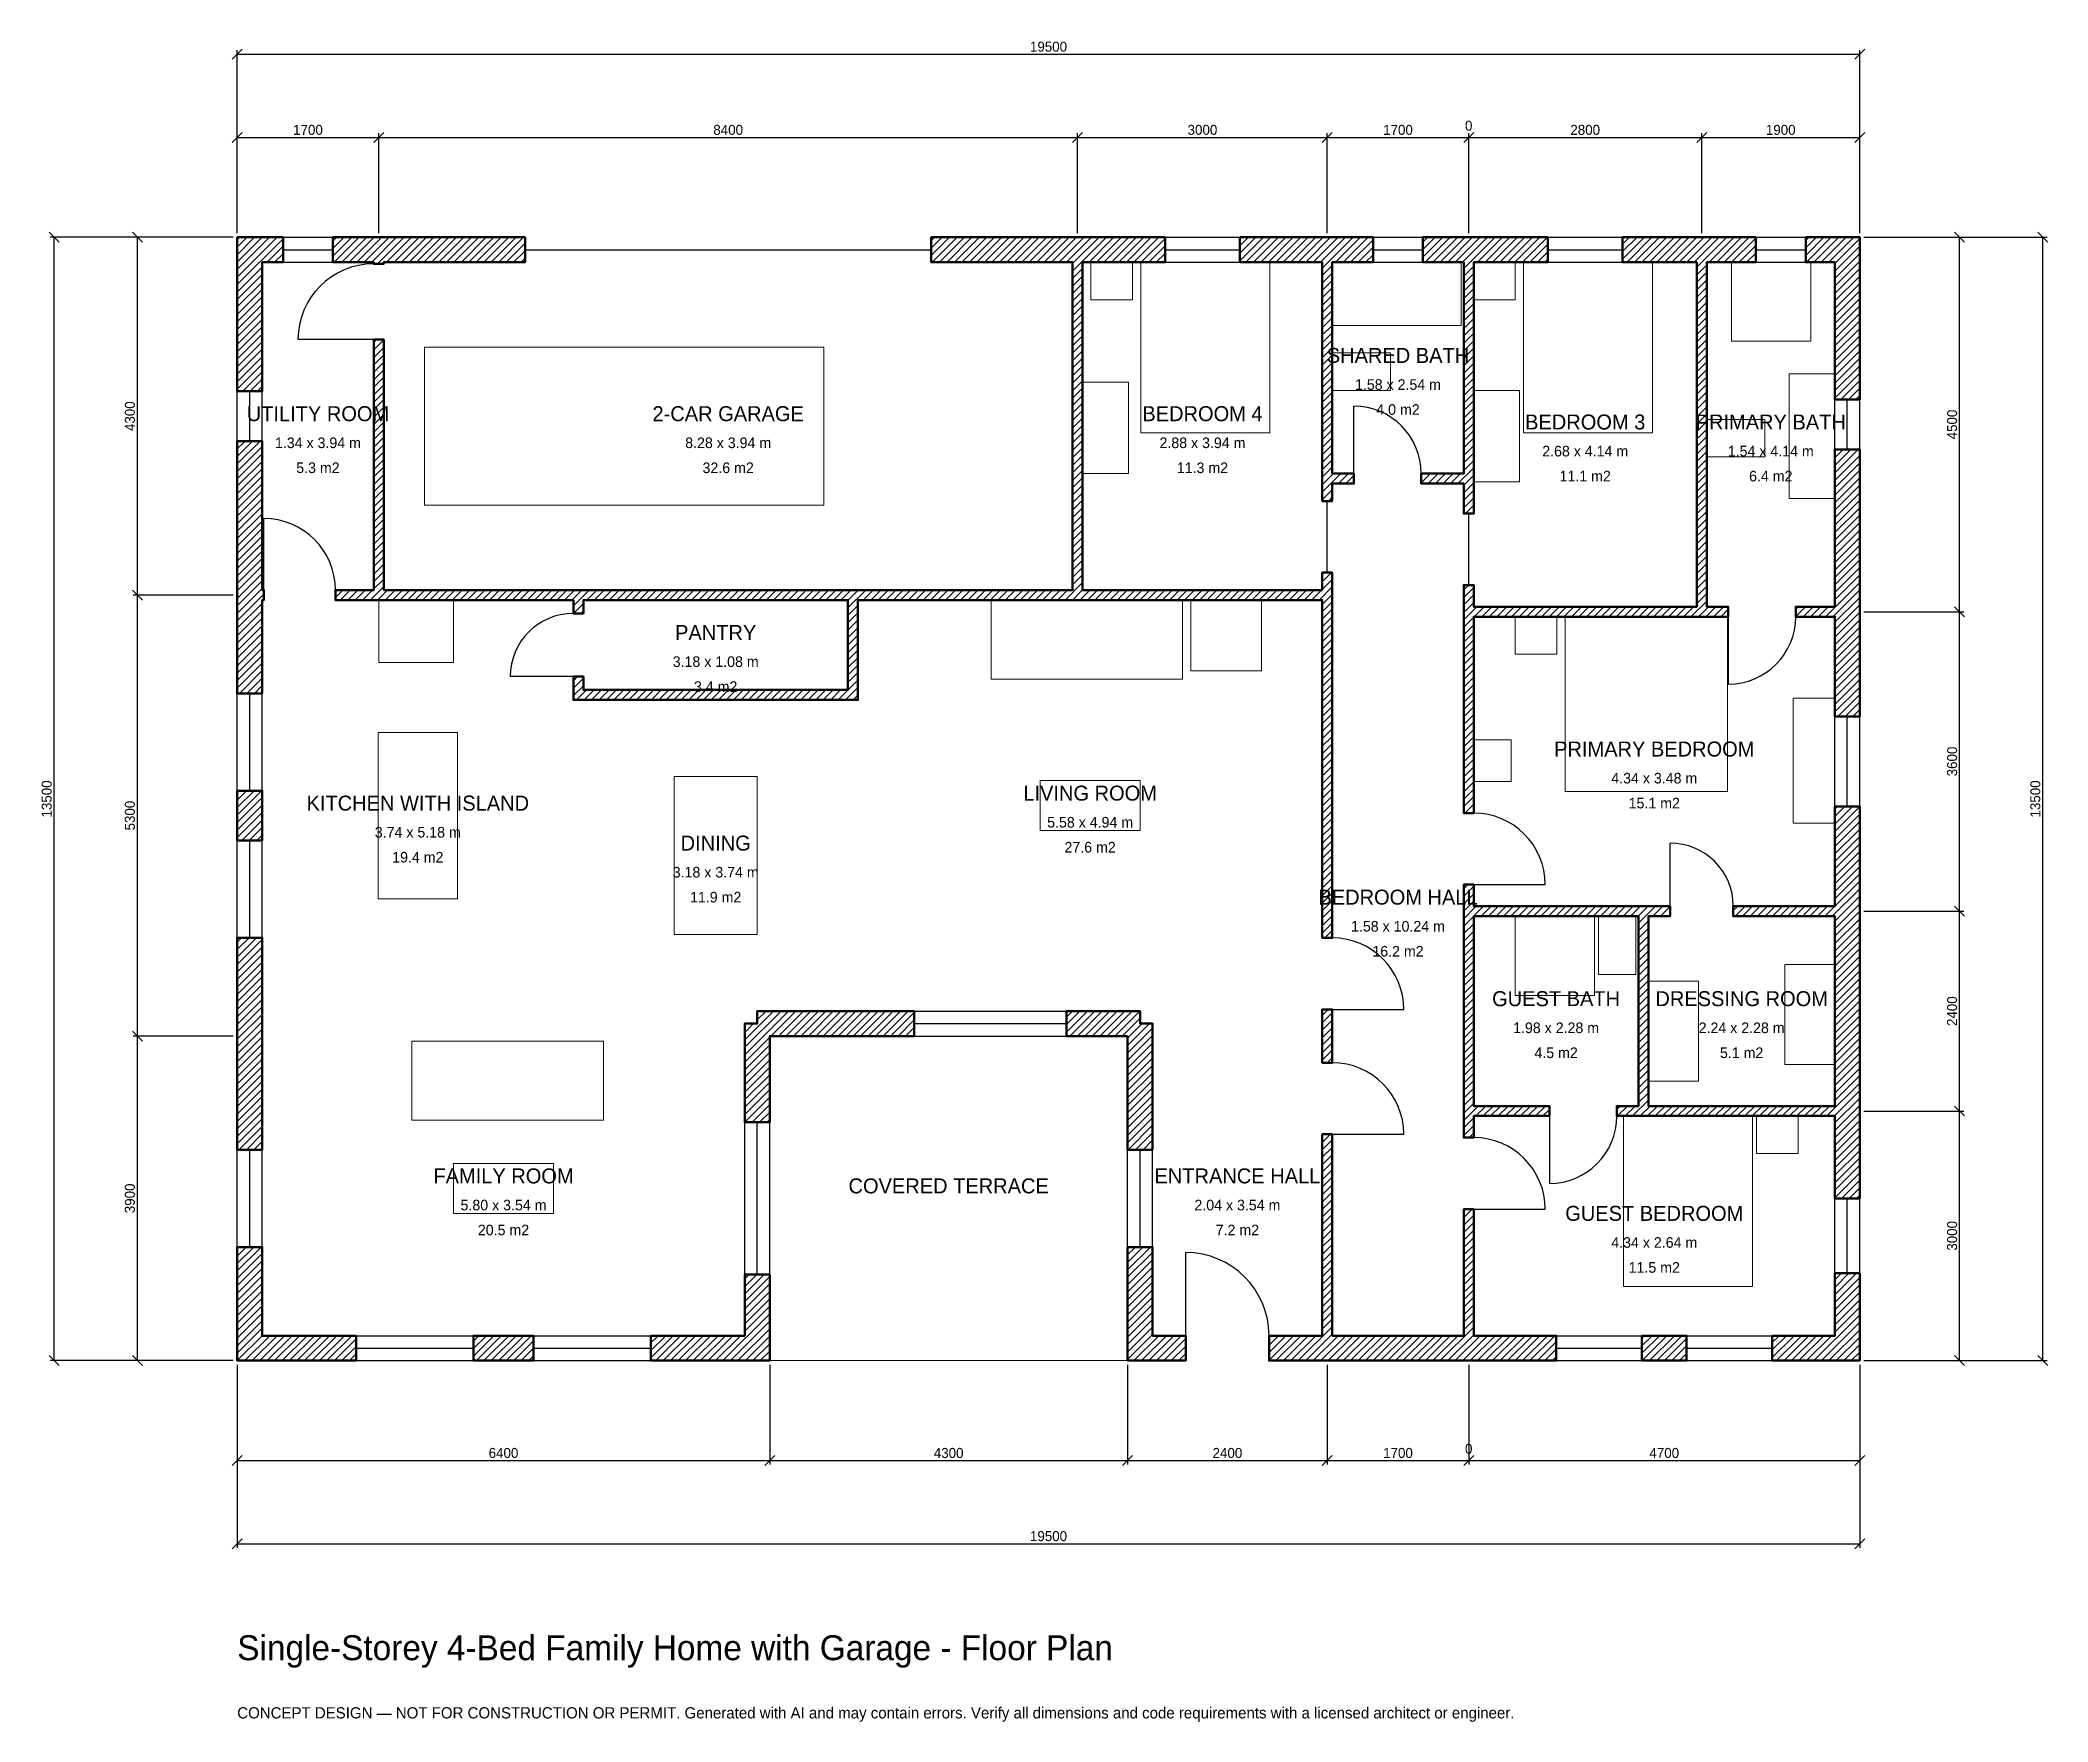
# Model space of a CAD drawing. Header units: millimetres. Extents: x -2369 to 21760, y -4341 to 15869.
import ezdxf
from ezdxf.enums import TextEntityAlignment as Align

# ---------------------------------------------------------------- set-up
doc = ezdxf.new("R2010")
doc.units = ezdxf.units.MM
doc.linetypes.add('DASHED', pattern=[1.524, 1.27, -0.254])
for name, color, linetype, lineweight in [('A-ANNO-DIMS', 1, 'Continuous', 13), ('A-ANNO-TEXT', 7, 'Continuous', 18), ('A-AREA-IDEN', 7, 'Continuous', 18), ('A-DOOR', 2, 'Continuous', 25), ('A-FLOR-FIXT', 9, 'Continuous', 13), ('A-FURN', 9, 'Continuous', 13), ('A-GLAZ', 4, 'Continuous', 25), ('A-SITE-PAVE', 8, 'Continuous', 13), ('A-WALL', 7, 'Continuous', 50), ('A-WALL-PATT', 8, 'Continuous', 13)]:
    doc.layers.add(name, color=color, linetype=linetype, lineweight=lineweight)
doc.dimstyles.new('PLAN', dxfattribs={"dimtxt": 120, "dimasz": 80, "dimexe": 50, "dimexo": 50, "dimgap": 30, "dimtad": 1, "dimdec": 0, "dimtsz": 60, "dimcen": 2.5, "dimclrd": 1, "dimclre": 1, "dimazin": 3, "dimtfac": 1, "dimtmove": 0, "dimatfit": 3})

msp = doc.modelspace()

# ---------------------------------------------------------------- hatches: boundary and pattern name
at = {"layer": 'A-WALL-PATT'}
h = msp.add_hatch(dxfattribs=at)
h.set_pattern_fill('ANSI31', color=8, scale=20)
h.paths.add_polyline_path([(4971.6667, 0), (4971.6667, 300), (6100, 300), (6100, 1035), (6400, 1035), (6400, 300), (6400.001, 300), (6400.001, 0), (6400, 0), (6400, -0.001), (6100, -0.001), (6100, 0), (4971.6667, 0)])
h.paths.add_polyline_path([(2838.3333, 0), (2838.3333, 300), (3561.6667, 300), (3561.6667, 0), (2838.3333, 0)])
h.paths.add_polyline_path([(300, 0), (300, -0.001), (0, -0.001), (0, 0), (-0.001, 0), (-0.001, 300), (0, 300), (0, 1365), (300, 1365), (300, 300), (1428.3333, 300), (1428.3333, 0), (300, 0)])
h.paths.add_polyline_path([(0, 3750), (0, 4050), (0, 5081.6667), (300, 5081.6667), (300, 4050), (300, 3750), (300, 2535), (0, 2535), (0, 3750)])
h.paths.add_polyline_path([(0, 6848.3333), (300, 6848.3333), (300, 6251.6667), (0, 6251.6667), (0, 6848.3333)])
h.paths.add_polyline_path([(0, 9050), (0, 9140), (-0.001, 9140), (-0.001, 9260), (0, 9260), (0, 9350), (0, 11050), (300, 11050), (300, 9350), (300, 9260), (320, 9260), (320, 9140), (300, 9140), (300, 9050), (300, 8018.3333), (0, 8018.3333), (0, 9050)])
h.paths.add_polyline_path([(0, 13200), (-0.001, 13200), (-0.001, 13500), (0, 13500), (0, 13500.001), (300, 13500.001), (300, 13500), (550, 13500), (550, 13200), (300, 13200), (300, 11650), (0, 11650), (0, 13200)])
h.paths.add_polyline_path([(1550, 13500), (1640, 13500), (1640, 13500.001), (1760, 13500.001), (1760, 13500), (1850, 13500), (3460, 13500), (3460, 13200), (1850, 13200), (1760, 13200), (1760, 13180), (1640, 13180), (1640, 13200), (1550, 13200), (1150, 13200), (1150, 13500), (1550, 13500)])
h.paths.add_polyline_path([(9950, 13500), (10040, 13500), (10040, 13500.001), (10160, 13500.001), (10160, 13500), (10250, 13500), (11150, 13500), (11150, 13200), (10250, 13200), (10160, 13200), (10160, 9260), (13040, 9260), (13040, 9470), (13160, 9470), (13160, 9260), (13160, 9260), (13160, 5080), (13040, 5080), (13040, 9140), (13040, 9140), (10160, 9140), (10040, 9140), (7460, 9140), (7460, 8060), (7460, 7940), (7340, 7940), (4160, 7940), (4040, 7940), (4040, 8060), (4040, 8220), (4160, 8220), (4160, 8060), (7340, 8060), (7340, 9140), (4160, 9140), (4160, 8980), (4040, 8980), (4040, 9140), (1760, 9140), (1640, 9140), (1180, 9140), (1180, 9260), (1640, 9260), (1640, 12270), (1760, 12270), (1760, 9260), (4040, 9260), (4160, 9260), (7340, 9260), (7340, 9260), (7460, 9260), (10040, 9260), (10040, 13200), (9950, 13200), (8340, 13200), (8340, 13500), (9950, 13500)])
h.paths.add_polyline_path([(12950, 13500), (13040, 13500), (13040, 13500.001), (13160, 13500.001), (13160, 13500), (13250, 13500), (13650, 13500), (13650, 13200), (13250, 13200), (13160, 13200), (13160, 10660), (13420, 10660), (13420, 10540), (13160, 10540), (13160, 10330), (13040, 10330), (13040, 10540), (13040, 10660), (13040, 13200), (12950, 13200), (12050, 13200), (12050, 13500), (12950, 13500)])
h.paths.add_polyline_path([(14650, 13500), (14740, 13500), (14740, 13500.001), (14860, 13500.001), (14860, 13500), (14950, 13500), (15750, 13500), (15750, 13200), (14950, 13200), (14860, 13200), (14860, 10660), (14860, 10540), (14860, 10180), (14740, 10180), (14740, 10540), (14230, 10540), (14230, 10660), (14740, 10660), (14740, 13200), (14650, 13200), (14250, 13200), (14250, 13500), (14650, 13500)])
h.paths.add_polyline_path([(17450, 13500), (17540, 13500), (17540, 13500.001), (17660, 13500.001), (17660, 13500), (17750, 13500), (18250, 13500), (18250, 13200), (17750, 13200), (17660, 13200), (17660, 9060), (17920, 9060), (17920, 8940), (17660, 8940), (17540, 8940), (14860, 8940), (14860, 6580), (14740, 6580), (14740, 8940), (14740, 9060), (14740, 9320), (14860, 9320), (14860, 9060), (17540, 9060), (17540, 13200), (17450, 13200), (16650, 13200), (16650, 13500), (17450, 13500)])
h.paths.add_polyline_path([(19200, 13500), (19200, 13500.001), (19500, 13500.001), (19500, 13500), (19500.001, 13500), (19500.001, 13200), (19500, 13200), (19500, 11550), (19200, 11550), (19200, 13200), (18850, 13200), (18850, 13500), (19200, 13500)])
h.paths.add_polyline_path([(19500, 9150), (19500, 9060), (19500.001, 9060), (19500.001, 8940), (19500, 8940), (19500, 8850), (19500, 7740), (19200, 7740), (19200, 8850), (19200, 8940), (18730, 8940), (18730, 9060), (19200, 9060), (19200, 9150), (19200, 10950), (19500, 10950), (19500, 9150)])
h.paths.add_polyline_path([(19500, 5550), (19500, 5460), (19500.001, 5460), (19500.001, 5340), (19500, 5340), (19500, 5250), (19500, 3150), (19500, 3060), (19500.001, 3060), (19500.001, 2940), (19500, 2940), (19500, 2850), (19500, 1950), (19200, 1950), (19200, 2850), (19200, 2940), (16960, 2940), (16840, 2940), (16840, 2940), (16580, 2940), (16580, 3060), (16840, 3060), (16840, 3060), (16840, 5340), (16840, 5340), (14860, 5340), (14860, 3060), (15770, 3060), (15770, 2940), (14860, 2940), (14860, 2680), (14740, 2680), (14740, 2940), (14740, 3060), (14740, 5340), (14740, 5460), (14740, 5720), (14860, 5720), (14860, 5460), (16840, 5460), (16840, 5460), (16960, 5460), (17220, 5460), (17220, 5340), (16960, 5340), (16960, 3060), (19200, 3060), (19200, 3150), (19200, 5250), (19200, 5340), (17980, 5340), (17980, 5460), (19200, 5460), (19200, 5550), (19200, 6660), (19500, 6660), (19500, 5550)])
h.paths.add_polyline_path([(19500, 300), (19500.001, 300), (19500.001, 0), (19500, 0), (19500, -0.001), (19200, -0.001), (19200, 0), (18448.3333, 0), (18448.3333, 300), (19200, 300), (19200, 1050), (19500, 1050), (19500, 300)])
h.paths.add_polyline_path([(16881.6667, 0), (16881.6667, 300), (17418.3333, 300), (17418.3333, 0), (16881.6667, 0)])
h.paths.add_polyline_path([(14950, 0), (14860, 0), (14860, -0.001), (14740, -0.001), (14740, 0), (14650, 0), (13250, 0), (13160, 0), (13160, -0.001), (13040, -0.001), (13040, 0), (12950, 0), (12400, 0), (12400, 300), (12950, 300), (13040, 300), (13040, 2720), (13160, 2720), (13160, 300), (13250, 300), (14650, 300), (14740, 300), (14740, 1820), (14860, 1820), (14860, 300), (14950, 300), (15851.6667, 300), (15851.6667, 0), (14950, 0)])
h.paths.add_polyline_path([(11000, 0), (11000, -0.001), (10700, -0.001), (10700, 0), (10699.999, 0), (10699.999, 300), (10700, 300), (10700, 1365), (11000, 1365), (11000, 300), (11400, 300), (11400, 0), (11000, 0)])
h.paths.add_polyline_path([(10700, 3900), (9965, 3900), (9965, 4200), (10850, 4200), (10850, 4050), (11000, 4050), (11000, 2535), (10700, 2535), (10700, 3900)])
h.paths.add_polyline_path([(7550, 3900), (7250, 3900), (6400, 3900), (6400, 2865), (6100, 2865), (6100, 4050), (6250, 4050), (6250, 4200), (7250, 4200), (7550, 4200), (8135, 4200), (8135, 3900), (7550, 3900)])
h.paths.add_polyline_path([(13040, 3960), (13040, 3960), (13040, 4220), (13160, 4220), (13160, 3840), (13160, 3840), (13160, 3580), (13040, 3580), (13040, 3960)])

# ---------------------------------------------------------------- linework, layer by layer
at = {"layer": 'A-DOOR', "linetype": 'DASHED'}
msp.add_line((3460, 13350), (8340, 13350), dxfattribs=at)
at = {"layer": 'A-DOOR'}
for p, q in [((1640, 12270), (730, 12270)), ((13420, 10660), (13420, 11470)), ((13100, 9470), (13100, 10330)), ((14800, 9320), (14800, 10180)), ((320, 9260), (320, 10120)), ((17920, 8940), (17920, 8130)), ((4040, 8220), (3280, 8220)), ((17220, 5460), (17220, 6220)), ((14860, 5720), (15720, 5720)), ((13160, 4220), (14020, 4220)), ((15770, 2940), (15770, 2130)), ((13160, 2720), (14020, 2720)), ((14860, 1820), (15720, 1820)), ((11400, 300), (11400, 1300))]:
    msp.add_line(p, q, dxfattribs=at)
for centre, radius, start, end in [((1640, 12270), 910, 90, 180), ((13420, 10660), 810, 0, 90), ((320, 9260), 860, 0, 90), ((4040, 8220), 760, 90, 180), ((17920, 8940), 810, 270, 360), ((14860, 5720), 860, 0, 90), ((17220, 5460), 760, 0, 90), ((13160, 4220), 860, 0, 90), ((13160, 2720), 860, 0, 90), ((15770, 2940), 810, 270, 360), ((14860, 1820), 860, 0, 90), ((11400, 300), 1000, 0, 90)]:
    msp.add_arc(centre, radius, start, end, dxfattribs=at)
at = {"layer": 'A-FLOR-FIXT'}
for points in [[(13160, 12440), (14710, 12440), (14710, 13200), (13160, 13200)], [(17960, 12250), (18910, 12250), (18910, 13200), (17960, 13200)], [(13160, 11660), (13860, 11660), (13860, 12110), (13160, 12110)], [(18650, 10360), (19200, 10360), (19200, 11860), (18650, 11860)], [(17660, 10860), (18360, 10860), (18360, 11310), (17660, 11310)], [(1695, 5550), (2645, 5550), (2645, 7550), (1695, 7550)], [(15360, 4390), (16310, 4390), (16310, 5340), (15360, 5340)], [(16360, 4640), (16810, 4640), (16810, 5340), (16360, 5340)]]:
    msp.add_lwpolyline(points, close=True, dxfattribs=at)
at = {"layer": 'A-FURN'}
for points in [[(10260, 12750), (10760, 12750), (10760, 13200), (10260, 13200)], [(10860, 11150), (12410, 11150), (12410, 13200), (10860, 13200)], [(14860, 12750), (15360, 12750), (15360, 13200), (14860, 13200)], [(15460, 11150), (17010, 11150), (17010, 13200), (15460, 13200)], [(2250, 10280), (7050, 10280), (7050, 12180), (2250, 12180)], [(10160, 10660), (10710, 10660), (10710, 11760), (10160, 11760)], [(14860, 10560), (15410, 10560), (15410, 11660), (14860, 11660)], [(1700, 8390), (2600, 8390), (2600, 9140), (1700, 9140)], [(9060, 8190), (11360, 8190), (11360, 9140), (9060, 9140)], [(11460, 8290), (12310, 8290), (12310, 9140), (11460, 9140)], [(15360, 8490), (15860, 8490), (15860, 8940), (15360, 8940)], [(15960, 6840), (17910, 6840), (17910, 8940), (15960, 8940)], [(18700, 6460), (19200, 6460), (19200, 7960), (18700, 7960)], [(14860, 6960), (15310, 6960), (15310, 7460), (14860, 7460)], [(5250, 5120), (6250, 5120), (6250, 7020), (5250, 7020)], [(9650, 6370), (10850, 6370), (10850, 6970), (9650, 6970)], [(18600, 3560), (19200, 3560), (19200, 4760), (18600, 4760)], [(16960, 3360), (17560, 3360), (17560, 4560), (16960, 4560)], [(2100, 2890), (4400, 2890), (4400, 3840), (2100, 3840)], [(16660, 890), (18210, 890), (18210, 2940), (16660, 2940)], [(18260, 2490), (18760, 2490), (18760, 2940), (18260, 2940)], [(2600, 1770), (3800, 1770), (3800, 2370), (2600, 2370)]]:
    msp.add_lwpolyline(points, close=True, dxfattribs=at)
at = {"layer": 'A-GLAZ'}
for p, q in [((550, 13500), (1150, 13500)), ((550, 13350), (1150, 13350)), ((11150, 13500), (12050, 13500)), ((11150, 13350), (12050, 13350)), ((13650, 13500), (14250, 13500)), ((13650, 13350), (14250, 13350)), ((15750, 13500), (16650, 13500)), ((15750, 13350), (16650, 13350)), ((18250, 13500), (18850, 13500)), ((18250, 13350), (18850, 13350)), ((550, 13200), (1150, 13200)), ((11150, 13200), (12050, 13200)), ((13650, 13200), (14250, 13200)), ((15750, 13200), (16650, 13200)), ((18250, 13200), (18850, 13200)), ((0, 11050), (0, 11650)), ((150, 11050), (150, 11650)), ((300, 11050), (300, 11650)), ((19200, 10950), (19200, 11550)), ((19350, 10950), (19350, 11550)), ((19500, 10950), (19500, 11550)), ((0, 6848.3333), (0, 8018.3333)), ((150, 6848.3333), (150, 8018.3333)), ((300, 6848.3333), (300, 8018.3333)), ((19200, 6660), (19200, 7740)), ((19350, 6660), (19350, 7740)), ((19500, 6660), (19500, 7740)), ((0, 5081.6667), (0, 6251.6667)), ((150, 5081.6667), (150, 6251.6667)), ((300, 5081.6667), (300, 6251.6667)), ((8135, 4200), (9965, 4200)), ((8135, 4050), (9965, 4050)), ((8135, 3900), (9965, 3900)), ((6100, 1035), (6100, 2865)), ((6250, 1035), (6250, 2865)), ((6400, 1035), (6400, 2865)), ((0, 1365), (0, 2535)), ((150, 1365), (150, 2535)), ((300, 1365), (300, 2535)), ((10700, 1365), (10700, 2535)), ((10850, 1365), (10850, 2535)), ((11000, 1365), (11000, 2535)), ((19200, 1050), (19200, 1950)), ((19350, 1050), (19350, 1950)), ((19500, 1050), (19500, 1950)), ((1428.3333, 300), (2838.3333, 300)), ((3561.6667, 300), (4971.6667, 300)), ((15851.6667, 300), (16881.6667, 300)), ((17418.3333, 300), (18448.3333, 300)), ((1428.3333, 150), (2838.3333, 150)), ((1428.3333, 0), (2838.3333, 0)), ((3561.6667, 150), (4971.6667, 150)), ((3561.6667, 0), (4971.6667, 0)), ((15851.6667, 150), (16881.6667, 150)), ((15851.6667, 0), (16881.6667, 0)), ((17418.3333, 150), (18448.3333, 150)), ((17418.3333, 0), (18448.3333, 0))]:
    msp.add_line(p, q, dxfattribs=at)
at = {"layer": 'A-SITE-PAVE', "linetype": 'DASHED'}
msp.add_lwpolyline([(6400, 0), (10700, 0), (10700, 3900), (6400, 3900)], close=True, dxfattribs=at)
at = {"layer": 'A-WALL'}
for points in [[(0, 13200), (-0.001, 13200), (-0.001, 13500), (0, 13500), (0, 13500.001), (300, 13500.001), (300, 13500), (550, 13500), (550, 13200), (300, 13200), (300, 11650), (0, 11650), (0, 13200)], [(1550, 13500), (1640, 13500), (1640, 13500.001), (1760, 13500.001), (1760, 13500), (1850, 13500), (3460, 13500), (3460, 13200), (1850, 13200), (1760, 13200), (1760, 13180), (1640, 13180), (1640, 13200), (1550, 13200), (1150, 13200), (1150, 13500), (1550, 13500)], [(9950, 13500), (10040, 13500), (10040, 13500.001), (10160, 13500.001), (10160, 13500), (10250, 13500), (11150, 13500), (11150, 13200), (10250, 13200), (10160, 13200), (10160, 9260), (13040, 9260), (13040, 9470), (13160, 9470), (13160, 9260), (13160, 9260), (13160, 5080), (13040, 5080), (13040, 9140), (13040, 9140), (10160, 9140), (10040, 9140), (7460, 9140), (7460, 8060), (7460, 7940), (7340, 7940), (4160, 7940), (4040, 7940), (4040, 8060), (4040, 8220), (4160, 8220), (4160, 8060), (7340, 8060), (7340, 9140), (4160, 9140), (4160, 8980), (4040, 8980), (4040, 9140), (1760, 9140), (1640, 9140), (1180, 9140), (1180, 9260), (1640, 9260), (1640, 12270), (1760, 12270), (1760, 9260), (4040, 9260), (4160, 9260), (7340, 9260), (7340, 9260), (7460, 9260), (10040, 9260), (10040, 13200), (9950, 13200), (8340, 13200), (8340, 13500), (9950, 13500)], [(12950, 13500), (13040, 13500), (13040, 13500.001), (13160, 13500.001), (13160, 13500), (13250, 13500), (13650, 13500), (13650, 13200), (13250, 13200), (13160, 13200), (13160, 10660), (13420, 10660), (13420, 10540), (13160, 10540), (13160, 10330), (13040, 10330), (13040, 10540), (13040, 10660), (13040, 13200), (12950, 13200), (12050, 13200), (12050, 13500), (12950, 13500)], [(14650, 13500), (14740, 13500), (14740, 13500.001), (14860, 13500.001), (14860, 13500), (14950, 13500), (15750, 13500), (15750, 13200), (14950, 13200), (14860, 13200), (14860, 10660), (14860, 10540), (14860, 10180), (14740, 10180), (14740, 10540), (14230, 10540), (14230, 10660), (14740, 10660), (14740, 13200), (14650, 13200), (14250, 13200), (14250, 13500), (14650, 13500)], [(17450, 13500), (17540, 13500), (17540, 13500.001), (17660, 13500.001), (17660, 13500), (17750, 13500), (18250, 13500), (18250, 13200), (17750, 13200), (17660, 13200), (17660, 9060), (17920, 9060), (17920, 8940), (17660, 8940), (17540, 8940), (14860, 8940), (14860, 6580), (14740, 6580), (14740, 8940), (14740, 9060), (14740, 9320), (14860, 9320), (14860, 9060), (17540, 9060), (17540, 13200), (17450, 13200), (16650, 13200), (16650, 13500), (17450, 13500)], [(19200, 13500), (19200, 13500.001), (19500, 13500.001), (19500, 13500), (19500.001, 13500), (19500.001, 13200), (19500, 13200), (19500, 11550), (19200, 11550), (19200, 13200), (18850, 13200), (18850, 13500), (19200, 13500)], [(0, 9050), (0, 9140), (-0.001, 9140), (-0.001, 9260), (0, 9260), (0, 9350), (0, 11050), (300, 11050), (300, 9350), (300, 9260), (320, 9260), (320, 9140), (300, 9140), (300, 9050), (300, 8018.3333), (0, 8018.3333), (0, 9050)], [(19500, 9150), (19500, 9060), (19500.001, 9060), (19500.001, 8940), (19500, 8940), (19500, 8850), (19500, 7740), (19200, 7740), (19200, 8850), (19200, 8940), (18730, 8940), (18730, 9060), (19200, 9060), (19200, 9150), (19200, 10950), (19500, 10950), (19500, 9150)], [(0, 6848.3333), (300, 6848.3333), (300, 6251.6667), (0, 6251.6667), (0, 6848.3333)], [(19500, 5550), (19500, 5460), (19500.001, 5460), (19500.001, 5340), (19500, 5340), (19500, 5250), (19500, 3150), (19500, 3060), (19500.001, 3060), (19500.001, 2940), (19500, 2940), (19500, 2850), (19500, 1950), (19200, 1950), (19200, 2850), (19200, 2940), (16960, 2940), (16840, 2940), (16840, 2940), (16580, 2940), (16580, 3060), (16840, 3060), (16840, 3060), (16840, 5340), (16840, 5340), (14860, 5340), (14860, 3060), (15770, 3060), (15770, 2940), (14860, 2940), (14860, 2680), (14740, 2680), (14740, 2940), (14740, 3060), (14740, 5340), (14740, 5460), (14740, 5720), (14860, 5720), (14860, 5460), (16840, 5460), (16840, 5460), (16960, 5460), (17220, 5460), (17220, 5340), (16960, 5340), (16960, 3060), (19200, 3060), (19200, 3150), (19200, 5250), (19200, 5340), (17980, 5340), (17980, 5460), (19200, 5460), (19200, 5550), (19200, 6660), (19500, 6660), (19500, 5550)], [(0, 3750), (0, 4050), (0, 5081.6667), (300, 5081.6667), (300, 4050), (300, 3750), (300, 2535), (0, 2535), (0, 3750)], [(7550, 3900), (7250, 3900), (6400, 3900), (6400, 2865), (6100, 2865), (6100, 4050), (6250, 4050), (6250, 4200), (7250, 4200), (7550, 4200), (8135, 4200), (8135, 3900), (7550, 3900)], [(10700, 3900), (9965, 3900), (9965, 4200), (10850, 4200), (10850, 4050), (11000, 4050), (11000, 2535), (10700, 2535), (10700, 3900)], [(13040, 3960), (13040, 3960), (13040, 4220), (13160, 4220), (13160, 3840), (13160, 3840), (13160, 3580), (13040, 3580), (13040, 3960)], [(14950, 0), (14860, 0), (14860, -0.001), (14740, -0.001), (14740, 0), (14650, 0), (13250, 0), (13160, 0), (13160, -0.001), (13040, -0.001), (13040, 0), (12950, 0), (12400, 0), (12400, 300), (12950, 300), (13040, 300), (13040, 2720), (13160, 2720), (13160, 300), (13250, 300), (14650, 300), (14740, 300), (14740, 1820), (14860, 1820), (14860, 300), (14950, 300), (15851.6667, 300), (15851.6667, 0), (14950, 0)], [(300, 0), (300, -0.001), (0, -0.001), (0, 0), (-0.001, 0), (-0.001, 300), (0, 300), (0, 1365), (300, 1365), (300, 300), (1428.3333, 300), (1428.3333, 0), (300, 0)], [(11000, 0), (11000, -0.001), (10700, -0.001), (10700, 0), (10699.999, 0), (10699.999, 300), (10700, 300), (10700, 1365), (11000, 1365), (11000, 300), (11400, 300), (11400, 0), (11000, 0)], [(4971.6667, 0), (4971.6667, 300), (6100, 300), (6100, 1035), (6400, 1035), (6400, 300), (6400.001, 300), (6400.001, 0), (6400, 0), (6400, -0.001), (6100, -0.001), (6100, 0), (4971.6667, 0)], [(19500, 300), (19500.001, 300), (19500.001, 0), (19500, 0), (19500, -0.001), (19200, -0.001), (19200, 0), (18448.3333, 0), (18448.3333, 300), (19200, 300), (19200, 1050), (19500, 1050), (19500, 300)], [(2838.3333, 0), (2838.3333, 300), (3561.6667, 300), (3561.6667, 0), (2838.3333, 0)], [(16881.6667, 0), (16881.6667, 300), (17418.3333, 300), (17418.3333, 0), (16881.6667, 0)]]:
    msp.add_lwpolyline(points, close=True, dxfattribs=at)

# ---------------------------------------------------------------- texts
at = {"layer": 'A-ANNO-TEXT'}
for s, height, p in [('Single-Storey 4-Bed Family Home with Garage - Floor Plan', 300, (0, -3600)), ('CONCEPT DESIGN — NOT FOR CONSTRUCTION OR PERMIT. Generated with AI and may contain errors. Verify all dimensions and code requirements with a licensed architect or engineer.', 135, (0, -4300))]:
    msp.add_text(s, height=height, dxfattribs=at).set_placement(p)
at = {"layer": 'A-AREA-IDEN'}
for s, height, p in [('SHARED BATH', 180, (13950, 12080)), ('1.58 x 2.54 m', 127.5, (13950, 11730)), ('UTILITY ROOM', 180, (970, 11380)), ('2-CAR GARAGE', 180, (5900, 11380)), ('BEDROOM 4', 180, (11600, 11380)), ('4.0 m2', 127.5, (13950, 11430)), ('BEDROOM 3', 180, (16200, 11280)), ('PRIMARY BATH', 180, (18430, 11280)), ('1.34 x 3.94 m', 127.5, (970, 11030)), ('8.28 x 3.94 m', 127.5, (5900, 11030)), ('2.88 x 3.94 m', 127.5, (11600, 11030)), ('2.68 x 4.14 m', 127.5, (16200, 10930)), ('1.54 x 4.14 m', 127.5, (18430, 10930)), ('5.3 m2', 127.5, (970, 10730)), ('32.6 m2', 127.5, (5900, 10730)), ('11.3 m2', 127.5, (11600, 10730)), ('11.1 m2', 127.5, (16200, 10630)), ('6.4 m2', 127.5, (18430, 10630)), ('PANTRY', 180, (5750, 8750)), ('3.18 x 1.08 m', 127.5, (5750, 8400)), ('3.4 m2', 127.5, (5750, 8100)), ('PRIMARY BEDROOM', 180, (17030, 7350)), ('4.34 x 3.48 m', 127.5, (17030, 7000)), ('KITCHEN WITH ISLAND', 180, (2170, 6700)), ('LIVING ROOM', 180, (10250, 6820)), ('15.1 m2', 127.5, (17030, 6700)), ('5.58 x 4.94 m', 127.5, (10250, 6470)), ('3.74 x 5.18 m', 127.5, (2170, 6350)), ('DINING', 180, (5750, 6220)), ('19.4 m2', 127.5, (2170, 6050)), ('27.6 m2', 127.5, (10250, 6170)), ('3.18 x 3.74 m', 127.5, (5750, 5870)), ('11.9 m2', 127.5, (5750, 5570)), ('BEDROOM HALL', 180, (13950, 5570)), ('1.58 x 10.24 m', 127.5, (13950, 5220)), ('16.2 m2', 127.5, (13950, 4920)), ('GUEST BATH', 180, (15850, 4350)), ('DRESSING ROOM', 180, (18080, 4350)), ('1.98 x 2.28 m', 127.5, (15850, 4000)), ('2.24 x 2.28 m', 127.5, (18080, 4000)), ('4.5 m2', 127.5, (15850, 3700)), ('5.1 m2', 127.5, (18080, 3700)), ('FAMILY ROOM', 180, (3200, 2220)), ('COVERED TERRACE', 180, (8550, 2100)), ('ENTRANCE HALL', 180, (12020, 2220)), ('5.80 x 3.54 m', 127.5, (3200, 1870)), ('2.04 x 3.54 m', 127.5, (12020, 1870)), ('GUEST BEDROOM', 180, (17030, 1770)), ('20.5 m2', 127.5, (3200, 1570)), ('7.2 m2', 127.5, (12020, 1570)), ('4.34 x 2.64 m', 127.5, (17030, 1420)), ('11.5 m2', 127.5, (17030, 1120))]:
    msp.add_text(s, height=height, dxfattribs=at).set_placement(p, align=Align.MIDDLE_CENTER)

# ---------------------------------------------------------------- dimensions: what is measured, and where the dimension line sits
at = {"layer": 'A-ANNO-DIMS'}
for base, p1, p2, text in [((0, 15700), (0, 13500), (19500, 13500), '19500'), ((0, 14700), (0, 13500), (1700, 13500), '1700'), ((1700, 14700), (1700, 13500), (10100, 13500), '8400'), ((10100, 14700), (10100, 13500), (13100, 13500), '3000'), ((13100, 14700), (13100, 13500), (14800, 13500), '1700'), ((14800, 14700), (14800, 13500), (14800, 13500), '0'), ((14800, 14700), (14800, 13500), (17600, 13500), '2800'), ((17600, 14700), (17600, 13500), (19500, 13500), '1900'), ((0, -1200), (0, 0), (6400, 0), '6400'), ((0, -2200), (0, 0), (19500, 0), '19500'), ((6400, -1200), (6400, 0), (10700, 0), '4300'), ((10700, -1200), (10700, 0), (13100, 0), '2400'), ((13100, -1200), (13100, 0), (14800, 0), '1700'), ((14800, -1200), (14800, 0), (14800, 0), '0'), ((14800, -1200), (14800, 0), (19500, 0), '4700')]:
    msp.add_linear_dim(base=base, p1=p1, p2=p2, text=text, dimstyle='PLAN', dxfattribs=at).render()
for base, p1, p2, text in [((-2200, 0), (0, 0), (0, 13500), '13500'), ((-1200, 9200), (0, 9200), (0, 13500), '4300'), ((20700, 9000), (19500, 9000), (19500, 13500), '4500'), ((21700, 0), (19500, 0), (19500, 13500), '13500'), ((-1200, 3900), (0, 3900), (0, 9200), '5300'), ((20700, 5400), (19500, 5400), (19500, 9000), '3600'), ((20700, 3000), (19500, 3000), (19500, 5400), '2400'), ((-1200, 0), (0, 0), (0, 3900), '3900'), ((20700, 0), (19500, 0), (19500, 3000), '3000')]:
    msp.add_linear_dim(base=base, p1=p1, p2=p2, angle=90, text=text, dimstyle='PLAN', dxfattribs=at).render()

doc.saveas('drawing.dxf')
